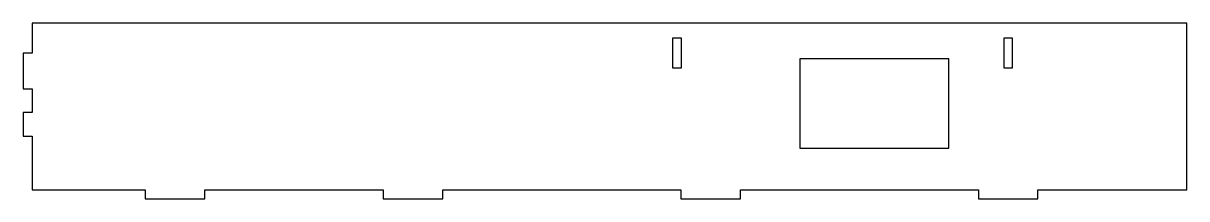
# Model space of a CAD drawing. Header units: millimetres. Extents: x 0 to 391, y 0 to 59.
import ezdxf

# ---------------------------------------------------------------- set-up
doc = ezdxf.new("R2010")
doc.units = ezdxf.units.MM
doc.layers.add('CUT', color=1, linetype='Continuous')

msp = doc.modelspace()

# ---------------------------------------------------------------- linework, layer by layer
at = {"layer": 'CUT'}
for points in [[(3, 3), (41, 3), (41, 0), (61, 0), (61, 3), (121, 3), (121, 0), (141, 0), (141, 3), (221, 3), (221, 0), (241, 0), (241, 3), (321, 3), (321, 0), (341, 0), (341, 3), (391, 3), (391, 59), (3, 59), (3, 49), (0, 49), (0, 37), (3, 37), (3, 29), (0, 29), (0, 21), (3, 21)], [(218.167, 44), (221.167, 44), (221.167, 54), (218.167, 54)], [(329.5, 44), (332.5, 44), (332.5, 54), (329.5, 54)], [(261, 17), (311, 17), (311, 47), (261, 47)]]:
    msp.add_lwpolyline(points, close=True, dxfattribs=at)

doc.saveas('drawing.dxf')
